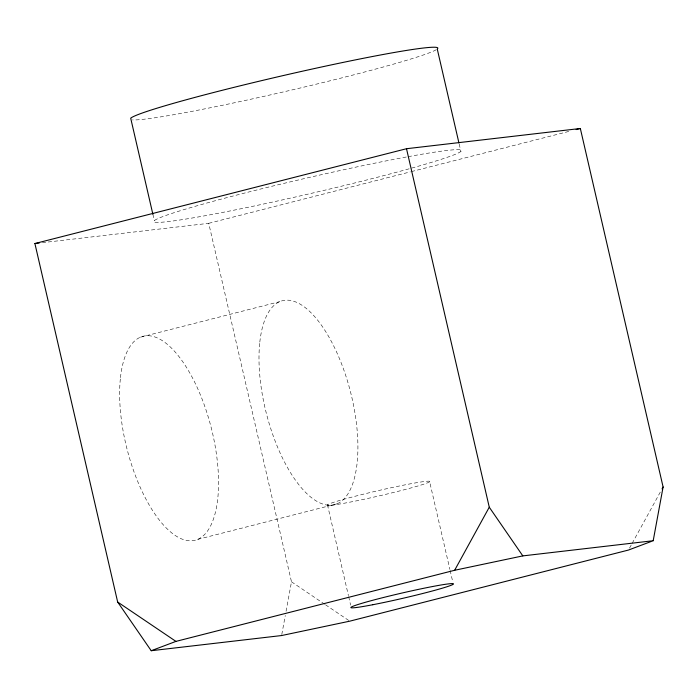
<?xml version="1.0" encoding="UTF-8"?>
<svg xmlns="http://www.w3.org/2000/svg" width="698" height="698" viewBox="0 0 698 698"><rect width="100%" height="100%" fill="white"/><g stroke="black" fill="none" stroke-linecap="round" stroke-linejoin="round"><path stroke-width="0.52" stroke-dasharray="3.49 2.62" d="M281.783 634.491L285.281 615.523M286.058 611.308L291.494 581.809L208.728 223.316L46.775 242.162M629.517 548.139L631.62 544.318M632.144 543.358L661.53 489.848M208.728 223.316L410.372 171.865M411.427 171.595L570.833 130.919M140.455 337.186L279.811 301.632M197.761 539.38L337.117 503.816M42.456 242.66L45.693 242.285M291.494 581.809L324.666 604.215M325.565 604.817L349.768 621.168M459.188 144.041L460.898 151.431M429.654 481.768A52.629 2.661 -13 0 1 349.192 502.298A52.629 2.661 -13 0 1 356.826 495.824A52.629 2.661 -13 0 1 429.654 481.768L449.887 569.411M450.131 570.467L452.81 582.08M327.467 504.82L348.433 595.63M348.677 596.694L350.623 605.14M152.879 214.269L154.345 220.603M408.173 156.666A157.879 7.983 -13 0 1 358.632 182.004A157.879 7.983 -13 0 1 156.326 219.364A157.879 7.983 -13 0 1 407.074 156.867M436.224 49.715A157.879 7.983 -13 0 1 286.416 91.229A157.879 7.983 -13 0 1 132.498 119.908M120.326 378.97A105.258 43.424 75.7 0 0 186.349 540.383A105.258 43.424 75.7 0 0 200.649 395.487A105.258 43.424 75.7 0 0 120.326 378.97M259.682 343.416A105.258 43.424 75.7 0 0 325.696 504.829A105.258 43.424 75.7 0 0 340.005 359.932A105.258 43.424 75.7 0 0 259.682 343.416"/><path stroke-width="1.05" d="M653.197 540.723L663.1 486.986L580.335 128.493L406.506 148.718L34.9 243.541L117.665 602.034L151.213 650.719L281.591 635.546L349.768 621.168L628.47 550.05L653.197 540.723L522.819 555.896L454.642 570.275L175.94 641.392L151.213 650.719M454.642 570.275L489.272 507.21L406.506 148.718M662.053 488.897L663.1 486.986M576.112 129.575L580.335 128.493M34.9 243.541L39.219 243.044M117.665 602.034L175.94 641.392M489.272 507.21L522.819 555.896M458.944 142.985L437.245 49.008A157.879 7.983 -13 0 0 297.191 72.383A157.879 7.983 -13 0 0 130.692 118.18L152.879 214.269M372.845 604.721A52.629 2.661 -13 0 0 453.299 584.191A52.629 2.661 -13 0 0 380.48 598.247A52.629 2.661 -13 0 0 372.845 604.721"/></g></svg>
